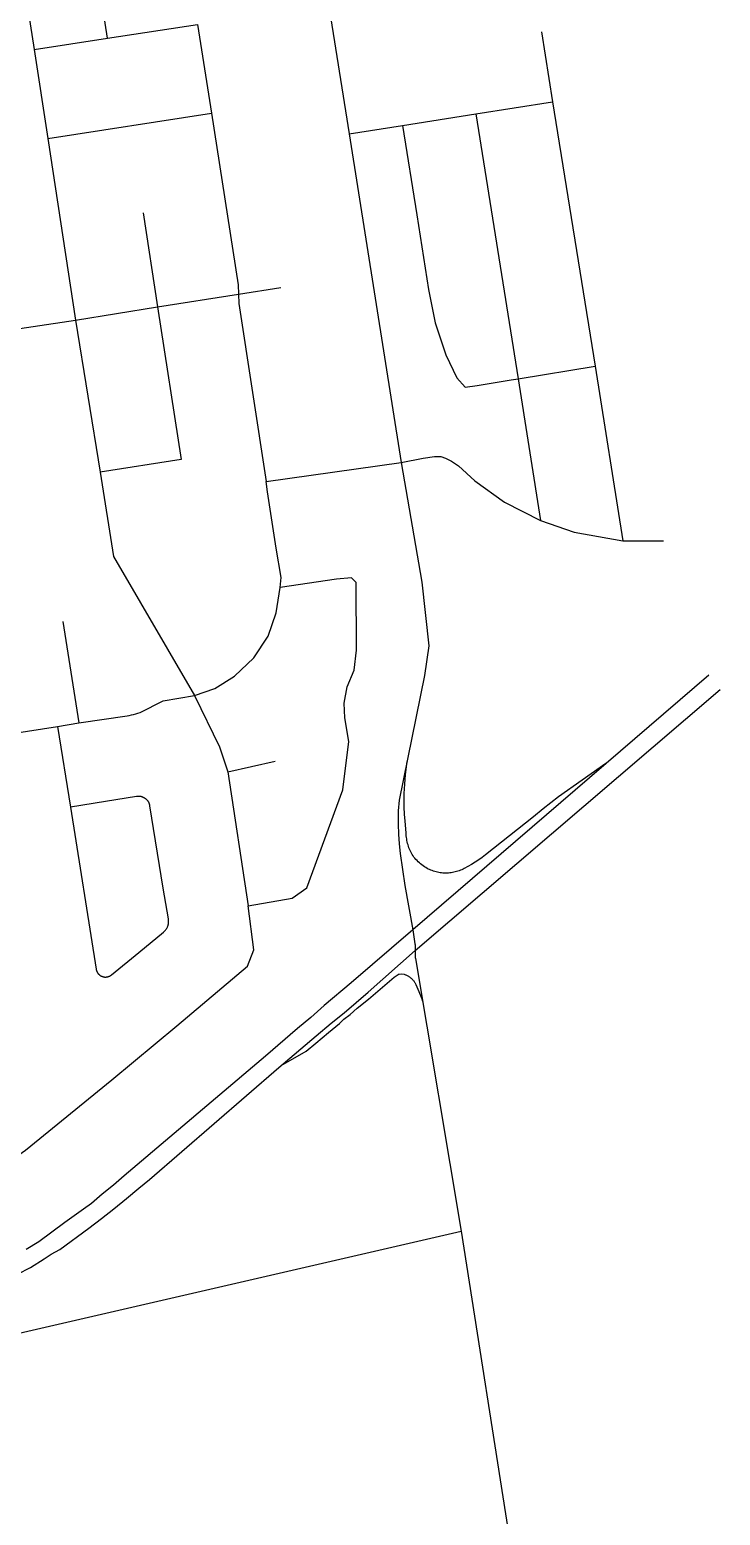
# Model space of a CAD drawing. Header units: inches. Extents: x 326453 to 344102, y 4677180 to 4689621.
# Drawn here: x 343051 to 343799, y 4684364 to 4685974 of the extents above; entities that cross this region are included whole.
import ezdxf

# ---------------------------------------------------------------- set-up
doc = ezdxf.new("R2010")
doc.units = ezdxf.units.IN
doc.header["$MEASUREMENT"] = 0
doc.layers.add('Street_Centreline', color=7, linetype='Continuous')

msp = doc.modelspace()

# ---------------------------------------------------------------- linework, layer by layer
at = {"layer": 'Street_Centreline'}
for p, q in [((343605.2745, 4685971.2385), (343617.3045, 4685895.3512)), ((343055.7162, 4685952.2375), (343135.1739, 4685964.5107)), ((343055.7162, 4685952.2375), (343070.5939, 4685855.9497)), ((343534.3834, 4685882.4148), (343617.3045, 4685895.3512)), ((343617.3045, 4685895.3512), (343663.3886, 4685609.0619)), ((343070.5939, 4685855.9497), (343247.7465, 4685883.2185)), ((343454.7532, 4685869.9479), (343534.3834, 4685882.4148)), ((343534.3834, 4685882.4148), (343579.9775, 4685595.4683)), ((343070.5939, 4685855.9497), (343100.5513, 4685659.0403)), ((343396.9511, 4685860.7635), (343454.7532, 4685869.9479)), ((343396.9511, 4685860.7635), (343453.469, 4685504.7145)), ((343173.768, 4685775.3821), (343189.4112, 4685673.4557)), ((343277.1065, 4685687.1051), (343322.802, 4685694.2302)), ((343189.4112, 4685673.4557), (343277.1065, 4685687.1051)), ((343100.5513, 4685659.0403), (343189.4112, 4685673.4557)), ((342996.7445, 4685643.5078), (343100.5513, 4685659.0403)), ((343100.5513, 4685659.0403), (343127.2624, 4685494.3864)), ((343579.9775, 4685595.4683), (343663.3886, 4685609.0619)), ((343663.3886, 4685609.0619), (343693.3534, 4685419.7991)), ((343579.9775, 4685595.4683), (343604.3546, 4685442.051)), ((343307.0053, 4685484.1313), (343453.469, 4685504.7145)), ((343693.3534, 4685419.7991), (343737.6189, 4685420.0922)), ((343086.723, 4685332.548), (343104.052, 4685222.6506)), ((343786.4784, 4685274.3529), (343465.8071, 4684998.4862)), ((343468.5051, 4684976.0817), (343799.0153, 4685259.0026)), ((342909.1884, 4685192.0452), (343080.9186, 4685218.9087)), ((343080.9186, 4685218.9087), (343104.052, 4685222.6506)), ((343080.9186, 4685218.9087), (343095.1377, 4685131.3434)), ((343265.5312, 4685169.8021), (343316.7713, 4685181.2913)), ((343265.5312, 4685169.8021), (343287.5948, 4685024.7115)), ((342620.3477, 4684465.1136), (343518.4096, 4684672.169)), ((343518.4096, 4684672.169), (343629.1686, 4683965.7518))]:
    msp.add_line(p, q, dxfattribs=at)
for points in [[(343337.4702, 4686222.9485), (343352.5998, 4686148.3148), (343362.3992, 4686078.432), (343396.9511, 4685860.7635)], [(343135.1739, 4685964.5107), (343109.3468, 4686131.7179), (343029.8891, 4686119.4447), (343055.7162, 4685952.2375)], [(343135.1739, 4685964.5107), (343232.7438, 4685979.388), (343247.7465, 4685883.2185)], [(343247.7465, 4685883.2185), (343276.8015, 4685697.1775), (343277.1065, 4685687.1051)], [(343454.7532, 4685869.9479), (343470.134, 4685773.1486), (343483.0083, 4685692.1243), (343489.978, 4685656.0783), (343501.6459, 4685621.4283), (343513.732, 4685596.3859), (343522.6103, 4685586.4639), (343535.8066, 4685588.398), (343572.5657, 4685594.3208), (343579.9775, 4685595.4683)], [(343277.1065, 4685687.1051), (343277.4114, 4685677.0327), (343307.0053, 4685484.1313)], [(343189.4112, 4685673.4557), (343215.0706, 4685508.0741), (343127.2624, 4685494.3865)], [(343453.469, 4685504.7145), (343475.8584, 4685375.2927), (343483.4002, 4685306.2614), (343478.7729, 4685273.9605), (343451.2622, 4685139.0384), (343450.8002, 4685135.183), (343450.4564, 4685131.3154), (343450.2311, 4685127.439), (343450.1246, 4685123.5576), (343450.17, 4685112.9416), (343450.5633, 4685102.3328), (343451.3042, 4685091.7426), (343452.3918, 4685081.1824), (343454.6433, 4685063.9028), (343457.2584, 4685046.6746), (343465.8071, 4684998.4862)], [(343453.469, 4685504.7145), (343477.0202, 4685509.4129), (343489.3848, 4685511.5025), (343496.348, 4685511.2703), (343501.2193, 4685509.6451), (343507.9533, 4685506.1625), (343515.2603, 4685501.2426), (343533.2557, 4685484.9462), (343565.3064, 4685461.9058), (343604.3546, 4685442.051)], [(343127.2624, 4685494.3864), (343141.6713, 4685403.0996), (343229.3729, 4685252.4884)], [(343322.1874, 4685369.2705), (343323.166, 4685380.1513), (343318.0953, 4685411.8961), (343308.6956, 4685473.1227), (343307.0053, 4685484.1313)], [(343604.3546, 4685442.051), (343640.8442, 4685429.498), (343693.3534, 4685419.7991)], [(343287.5948, 4685024.7115), (343335.3543, 4685032.7366), (343351.3186, 4685044.0597), (343390.2057, 4685150.0791), (343396.5958, 4685202.4376), (343392.173, 4685228.4246), (343391.5074, 4685244.1202), (343394.9219, 4685261.9809), (343402.2603, 4685280.0587), (343404.8812, 4685301.6734), (343404.567, 4685374.6945), (343399.3606, 4685379.8991), (343383.2683, 4685378.4797), (343322.1874, 4685369.2705)], [(343229.3729, 4685252.4884), (343251.3133, 4685260.019), (343272.6438, 4685273.2929), (343293.6612, 4685293.4153), (343309.0867, 4685316.5784), (343317.9816, 4685342.0919), (343322.1874, 4685369.2705)], [(343104.052, 4685222.6506), (343156.4256, 4685230.5229), (343158.8077, 4685230.9232), (343161.1745, 4685231.4059), (343163.5232, 4685231.9702), (343165.8509, 4685232.6155), (343168.1548, 4685233.3411), (343170.4323, 4685234.146), (343195.6066, 4685246.7231), (343229.3729, 4685252.4884)], [(343229.3729, 4685252.4884), (343256.4325, 4685196.8495), (343265.5312, 4685169.8021)], [(343675.1024, 4685178.9237), (343623.6815, 4685142.6587), (343607.0701, 4685129.8145), (343596.6775, 4685120.9312), (343544.7235, 4685079.9231), (343541.0776, 4685077.1356), (343537.3474, 4685074.462), (343533.5364, 4685071.9049), (343529.6483, 4685069.4667), (343525.6867, 4685067.1497), (343521.6555, 4685064.9561), (343520.3179, 4685064.2843), (343518.9578, 4685063.6595), (343517.5767, 4685063.0824), (343516.1764, 4685062.5539), (343514.7585, 4685062.0744), (343513.3248, 4685061.6447), (343511.8769, 4685061.2652), (343510.4167, 4685060.9363), (343508.9459, 4685060.6585), (343507.4664, 4685060.4322), (343505.9798, 4685060.2575), (343504.4881, 4685060.1348), (343502.993, 4685060.0641), (343501.4963, 4685060.0455), (343500, 4685060.0791), (343498.5056, 4685060.1648), (343497.0152, 4685060.3026), (343495.5305, 4685060.4922), (343494.0533, 4685060.7334), (343492.5854, 4685061.0259), (343491.1286, 4685061.3694), (343489.6846, 4685061.7634), (343488.2553, 4685062.2076), (343486.8422, 4685062.7012), (343485.4473, 4685063.2438), (343484.0721, 4685063.8347), (343482.7183, 4685064.4731), (343481.3876, 4685065.1584), (343479.9095, 4685066.0435), (343478.4617, 4685066.9775), (343477.046, 4685067.9593), (343475.6638, 4685068.9878), (343474.3167, 4685070.0619), (343473.0062, 4685071.1804), (343471.7338, 4685072.342), (343470.5008, 4685073.5454), (343469.3088, 4685074.7893), (343468.1589, 4685076.0722), (343467.0524, 4685077.3929), (343466.156, 4685078.7654), (343465.3066, 4685080.1674), (343464.5051, 4685081.5974), (343463.7524, 4685083.0536), (343463.0494, 4685084.5345), (343462.397, 4685086.0384), (343461.7958, 4685087.5634), (343461.2465, 4685089.1079), (343460.7498, 4685090.6702), (343460.3062, 4685092.2483), (343459.9163, 4685093.8405), (343459.5805, 4685095.445), (343459.2992, 4685097.06), (343459.0726, 4685098.6835), (343458.9012, 4685100.3138), (343458.785, 4685101.949), (343458.7241, 4685103.5871), (343457.696, 4685116.4142), (343457.0768, 4685123.8814), (343456.7015, 4685131.3647), (343456.5706, 4685138.8564), (343456.6843, 4685146.3483), (343457.178, 4685156.5641), (343458.0145, 4685166.7576), (343459.7899, 4685180.8612)], [(343095.1377, 4685131.3433), (343122.9028, 4684956.0931), (343122.9647, 4684955.7418), (343123.0388, 4684955.3929), (343123.125, 4684955.0467), (343123.2232, 4684954.7038), (343123.3333, 4684954.3645), (343123.4551, 4684954.0292), (343123.5885, 4684953.6984), (343123.7333, 4684953.3723), (343123.8894, 4684953.0516), (343124.0565, 4684952.7364), (343124.2345, 4684952.4273), (343124.4232, 4684952.1245), (343124.6222, 4684951.8285), (343124.8315, 4684951.5396), (343125.0507, 4684951.2582), (343125.2795, 4684950.9845), (343125.5177, 4684950.719), (343125.765, 4684950.4619), (343126.0211, 4684950.2136), (343126.2856, 4684949.9743), (343126.5584, 4684949.7443), (343126.8389, 4684949.5241), (343127.127, 4684949.3137), (343127.4222, 4684949.1134), (343127.7242, 4684948.9235), (343128.0326, 4684948.7442), (343128.3471, 4684948.5758), (343128.6672, 4684948.4185), (343128.9926, 4684948.2723), (343129.3229, 4684948.1376), (343129.6577, 4684948.0144), (343129.9965, 4684947.903), (343130.3391, 4684947.8034), (343130.6849, 4684947.7158), (343131.0335, 4684947.6402), (343131.3846, 4684947.5769), (343131.7376, 4684947.5258), (343132.0922, 4684947.487), (343132.448, 4684947.4605), (343132.8044, 4684947.4465), (343133.1611, 4684947.4449), (343133.5177, 4684947.4556), (343133.8736, 4684947.4788), (343134.2286, 4684947.5143), (343134.5821, 4684947.5622), (343134.9337, 4684947.6223), (343135.283, 4684947.6946), (343135.6296, 4684947.779), (343135.9731, 4684947.8754), (343136.3129, 4684947.9838), (343136.6488, 4684948.1038), (343136.9804, 4684948.2355), (343137.3071, 4684948.3787), (343137.6287, 4684948.5331), (343137.9447, 4684948.6986), (343138.2547, 4684948.875), (343138.5585, 4684949.0621), (343138.8555, 4684949.2596), (343139.1455, 4684949.4673), (343139.4281, 4684949.685), (343169.3093, 4684974.1041), (343195.9403, 4684996.1533), (343196.335, 4684996.4916), (343196.7179, 4684996.8432), (343197.0884, 4684997.2078), (343197.4463, 4684997.5848), (343197.791, 4684997.9739), (343198.1223, 4684998.3745), (343198.4396, 4684998.7863), (343198.7426, 4684999.2086), (343199.031, 4684999.6411), (343199.3044, 4685000.0833), (343199.5625, 4685000.5345), (343199.8049, 4685000.9943), (343200.0315, 4685001.4622), (343200.242, 4685001.9375), (343200.436, 4685002.4198), (343200.6134, 4685002.9084), (343200.774, 4685003.4028), (343200.9175, 4685003.9024), (343201.0438, 4685004.4067), (343201.1528, 4685004.9149), (343201.2443, 4685005.4266), (343201.3183, 4685005.9412), (343201.3745, 4685006.458), (343201.4131, 4685006.9764), (343201.4338, 4685007.4958), (343201.4368, 4685008.0156), (343201.422, 4685008.5352), (343201.3893, 4685009.054), (343201.3389, 4685009.5714), (343201.2708, 4685010.0868), (343201.1852, 4685010.5995), (343195.4052, 4685043.7723), (343181.1934, 4685132.766), (343181.1191, 4685133.1846), (343181.0304, 4685133.6003), (343180.9275, 4685134.0127), (343180.8103, 4685134.4212), (343180.6791, 4685134.8256), (343180.534, 4685135.2251), (343180.3753, 4685135.6194), (343180.203, 4685136.008), (343180.0174, 4685136.3903), (343179.8187, 4685136.7661), (343179.6071, 4685137.1347), (343179.3829, 4685137.4959), (343179.1465, 4685137.8491), (343178.8979, 4685138.1939), (343178.6376, 4685138.5299), (343178.3659, 4685138.8568), (343178.083, 4685139.174), (343177.7893, 4685139.4813), (343177.4852, 4685139.7783), (343177.171, 4685140.0646), (343176.8472, 4685140.3399), (343176.514, 4685140.6038), (343176.1719, 4685140.8561), (343175.8213, 4685141.0964), (343175.4626, 4685141.3245), (343175.0963, 4685141.5401), (343174.7227, 4685141.7428), (343174.3424, 4685141.9326), (343173.9557, 4685142.1091), (343173.5631, 4685142.2721), (343173.1652, 4685142.4215), (343172.7624, 4685142.5571), (343172.3551, 4685142.6787), (343171.9438, 4685142.7861), (343171.5291, 4685142.8793), (343171.1114, 4685142.9581), (343170.6913, 4685143.0225), (343170.2691, 4685143.0722), (343169.8455, 4685143.1074), (343169.421, 4685143.128), (343168.996, 4685143.1339), (343168.571, 4685143.125), (343168.1466, 4685143.1016), (343167.7232, 4685143.0635), (343167.3015, 4685143.0108), (343166.8818, 4685142.9435), (343166.4646, 4685142.8618), (343133.0234, 4685137.6103), (343095.1377, 4685131.3433)], [(342996.3445, 4684728.4239), (343026.9638, 4684746.1497), (343046.3729, 4684760.1133), (343139.7907, 4684836.2788), (343210.2714, 4684894.7815), (343286.7502, 4684959.217), (343293.7259, 4684976.8558), (343287.5948, 4685024.7115)], [(343465.8071, 4684998.4862), (343399.3284, 4684941.0963), (343369.9683, 4684916.4663), (343355.6232, 4684903.782), (343340.8704, 4684891.5743), (343306.4254, 4684861.8713), (343153.3116, 4684732.142), (343141.6101, 4684721.9455), (343129.6084, 4684712.3488), (343117.9069, 4684702.1524), (343109.2057, 4684695.8545), (343089.103, 4684681.4595), (343060.9144, 4684660.6284), (343047.0333, 4684652.3439)], [(343465.8071, 4684998.4862), (343468.2988, 4684983.6137), (343468.4372, 4684982.4936), (343468.5381, 4684981.3694), (343468.6014, 4684980.2425), (343468.6271, 4684979.1142), (343468.615, 4684977.9856), (343468.5653, 4684976.858), (343468.478, 4684975.7327), (343468.4004, 4684974.724), (343468.3577, 4684973.7132), (343468.3501, 4684972.7015), (343468.3776, 4684971.6902), (343468.44, 4684970.6804), (343468.5374, 4684969.6734), (343468.6696, 4684968.6704), (343468.8364, 4684967.6726), (343518.4096, 4684672.169)], [(343037.5425, 4684625.4667), (343051.9444, 4684632.9641), (343066.5053, 4684642.0732), (343074.3064, 4684647.1715), (343083.6076, 4684652.2697), (343114.8118, 4684675.3617), (343128.6137, 4684685.8581), (343142.1155, 4684696.3544), (343155.7582, 4684707.5722), (343169.2601, 4684718.6683), (343180.6616, 4684728.265), (343320.9407, 4684849.5604), (343361.2937, 4684883.6486), (343377.4958, 4684897.4438), (343391.5977, 4684908.8399), (343417.7012, 4684931.0322), (343468.5051, 4684976.0817)], [(343323.4131, 4684851.649), (343350.4922, 4684867.1543), (343360.9936, 4684875.8513), (343374.4954, 4684887.5473), (343386.497, 4684897.1439), (343391.2977, 4684901.9423), (343397.9949, 4684906.7499), (343405.7959, 4684913.6475), (343418.0976, 4684923.5441), (343445.7903, 4684947.504), (343450.0195, 4684950.1342), (343450.5834, 4684950.416), (343451.2412, 4684950.6039), (343453.9667, 4684950.9796), (343456.5201, 4684950.449), (343457.2008, 4684950.2258), (343457.8735, 4684949.9794), (343458.5373, 4684949.7102), (343459.1916, 4684949.4185), (343459.8355, 4684949.1045), (343460.4683, 4684948.7687), (343461.0893, 4684948.4115), (343461.6977, 4684948.0332), (343462.2927, 4684947.6344), (343462.8738, 4684947.2155), (343463.4403, 4684946.7769), (343463.9914, 4684946.3192), (343464.5265, 4684945.843), (343465.0451, 4684945.3487), (343465.5464, 4684944.837), (343466.03, 4684944.3084), (343466.4952, 4684943.7637), (343466.9415, 4684943.2033), (343467.3684, 4684942.628), (343467.7753, 4684942.0385), (343468.1619, 4684941.4353), (343468.5276, 4684940.8193), (343468.8721, 4684940.1912), (343469.1948, 4684939.5517), (343472.5655, 4684931.8371), (343475.6728, 4684924.0128), (343476.5855, 4684921.4662)]]:
    msp.add_lwpolyline(points, dxfattribs=at)

doc.saveas('drawing.dxf')
